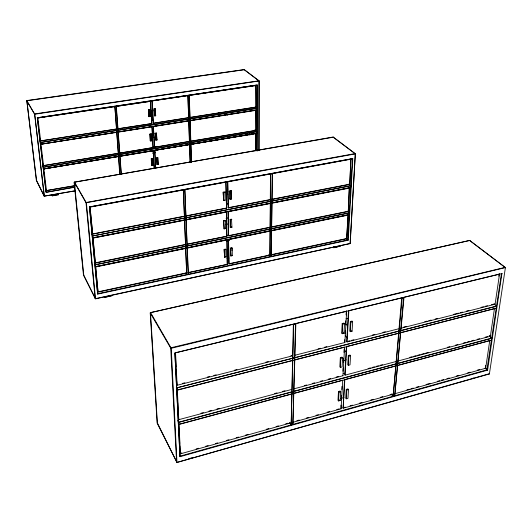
<?xml version="1.0" encoding="UTF-8"?>
<svg xmlns="http://www.w3.org/2000/svg" width="532" height="532" viewBox="0 0 532 532"><rect width="100%" height="100%" fill="white"/><g stroke="black" fill="none" stroke-linecap="round" stroke-linejoin="round"><path stroke-width="0.8" d="M255.792 150.662L255.819 133.472L154.652 150.403L155.63 168.205M255.992 130.493L255.859 110.191L255.992 130.493L154.606 147.344L153.342 126.443L154.606 147.344M255.899 85.433L256.025 107.185L255.899 85.433L151.953 100.94L153.296 123.358L188.355 117.838M255.958 150.809L255.819 133.472M256.85 150.676L257.282 84.974L37.306 117.772L46.084 192.298L74.713 187.271M257.129 151.095L257.282 84.974L37.306 117.772L46.084 192.298L75.105 186.905M258.911 149.964L259.137 81.064L244.228 69.559L26.813 100.561L36.356 180.488L44.163 196.162L75.511 190.815M259.024 150.689L259.051 80.797L34.613 113.928L44.163 196.162L75.537 190.709M270.475 174.057L269.91 256.69L270.741 173.765L270.475 174.057L272.351 173.711L271.2 256.411L272.351 173.711M293.345 324.587L291.177 424.902L293.697 324.201L293.345 324.587L295.845 323.975L295.506 323.762L292.873 424.423L295.845 323.975M333.996 246.349L333.81 247.746L340.267 246.143L333.81 247.746M346.452 238.835L348.241 240.191L352.783 158.589L89.456 206.928L97.642 294.116L348.241 240.191L346.545 238.549L348.074 215.134L346.778 238.768L271.273 254.968M348.274 211.51L349.311 187.896L348.274 211.51L271.786 227.111M349.757 184.438L350.894 158.995L349.757 184.438L228.261 207.946L227.689 181.612L228.261 207.946M338.478 391.479L337.993 400.303L338.518 400.962L340.201 400.496L340.699 391.672L340.167 391.02L338.478 391.479L339.004 392.131L338.518 400.962M340.34 357.564L339.835 366.774L340.367 367.413L342.089 366.96L342.608 357.75L342.063 357.112L340.34 357.564L340.879 358.196L340.367 367.413M342.209 323.496L341.684 333.105L342.229 333.724L343.985 333.278L344.523 323.669L343.971 323.057L342.209 323.496L342.761 324.108L342.229 333.724M352.39 159.008L347.669 239.965L98.114 293.631L97.642 294.116L89.456 206.928L352.783 158.589L352.157 158.815M340.946 405.131L341.072 408.802L293.119 422.248M341.271 399.399L341.504 395.309M341.83 389.577L342.016 386.305M342.874 371.243L343.06 367.958M343.386 362.226L343.619 358.122M343.945 352.384L344.138 349.105M344.669 339.669L344.862 342.508L295.094 355.196M345.002 333.903L345.188 330.611M345.514 324.846L345.747 320.723M346.079 314.964L346.266 311.666M350.202 243.45L355.31 153.795L333.198 137.01L74.081 182.29L83.484 275.184L95.487 298.858L350.202 243.45L349.956 243.716M341.072 408.802L342.708 380.141L293.757 393.328M294.11 388.799L342.96 375.725L344.603 347.024M344.862 342.508L346.651 311.2L346.312 310.841M392.516 394.378L343.153 408.224L344.51 379.183M346.392 346.911L344.769 374.767L345.088 375.153L395.655 361.62M347.03 341.956L346.698 341.584L348.52 310.309L348.859 310.668L347.03 341.956L398.528 328.829M343.153 408.224L344.829 379.569L395.269 365.983M345.088 375.153L346.764 346.465L346.438 346.093M346.279 389.344L345.753 398.155L346.285 398.814L347.955 398.348L348.493 389.537L347.961 388.885L346.279 389.344L346.817 389.996L346.285 398.814M348.307 355.489L347.755 364.686L348.3 365.318L350.003 364.872L350.568 355.675L350.023 355.043L348.307 355.489L348.852 356.121L348.3 365.318M350.335 321.488L349.763 331.077L350.322 331.689L352.064 331.25L352.649 321.661L352.091 321.055L350.335 321.488L350.901 322.093L350.322 331.689M401.673 298.259L393.148 396.227L402.179 298.352L402.019 297.893L401.673 298.259L403.974 297.701L403.682 297.488L394.717 395.788L403.974 297.701M485.403 367.093L485.643 365.464M498.75 276.208L499.109 273.767L499.521 274.08L495.086 304.218L400.942 328.217M489.36 340.187L489.746 340.533L485.663 368.264L394.904 393.713M398.062 360.975L490.371 336.264L494.447 308.567L494.048 308.234M501.357 274.04L501.935 273.561L501.357 274.04L486.886 369.866L180.548 456.01L179.969 456.709L174.888 352.982L501.935 273.561L487.591 370.139L179.969 456.709L174.888 352.982L175.54 352.902L175.181 353.301M256.73 109.971L40.871 144.185L40.645 142.25L39.461 140.122M256.683 133.226L43.77 168.85L42.793 165.545M51.937 194.519L52.322 195.856L52.209 194.572M52.322 195.856L58.447 194.772L58.34 193.488M177.768 420.779L179.018 422.355L491.774 338.319L489.38 335.892M491.488 340.227L179.018 424.456L178.639 424.27L179.118 424.396L179.018 422.355L178.12 420.4M496.23 308.267L177.349 390.175L176.97 389.983L177.455 390.102L177.356 387.961L176.418 386.019M496.609 306.046L176.863 387.841L496.522 306.286L494.062 303.945M505.314 267.815L505.147 267.377L171.098 347.748L170.732 348.154L176.591 462.275L177.063 462.401L489.393 373.956L505.4 267.589L469.636 240.451L150.47 312.683L157.379 422.893L176.963 462.441L171.231 348.267L150.556 312.57L150.217 312.949L170.732 348.154L171.231 348.267L505.4 267.589L469.636 240.451L150.556 312.57L150.217 312.949L157.14 423.186L176.963 462.441L489.48 373.697L489.161 374.029M92.907 237.977L350.807 187.497L92.595 237.784L93.053 238.09L95.388 263.087L185.522 244.707M95.607 266.811L95.295 266.638L349.311 214.509L349.058 214.782M244.155 69.699L259.257 80.964L34.686 114.22L26.6 100.801L244.434 69.725M104.771 297.454L112.405 295.579L104.478 297.295L104.824 297.375M347.549 211.264L349.398 212.886L349.192 214.662L95.614 266.692L98.101 292.115L186.16 273.229M348.786 184.092L350.901 185.828L350.555 187.776M186.732 274.579L183.38 189.804L186.732 274.579L185.788 273.215M188.188 274.18L184.823 189.545L188.361 274M157.379 422.893L157.492 423.352M119.707 173.891L114.865 106.34L119.986 173.931M190.044 162.393L187.902 95.441L190.29 161.608M333.072 137.15L355.31 153.795L350.089 243.609L95.188 298.691L86.018 202.765L74.307 182.13L333.424 137.196M178.539 422.228L491.861 338.073M58.447 194.772L58.52 193.355M256.889 131.603L43.338 167.208L256.889 131.603L255.094 130.021M185.109 189.738L183.114 190.104M83.697 275.004L95.487 298.858L86.384 202.832L74.34 181.991L83.777 275.35M256.936 108.302L40.432 142.496L256.936 108.302L255.473 107.098M58.653 194.546L52.069 195.716M189.119 95.547L191.42 162.24M36.542 180.361L44.415 196.315L34.686 114.22L26.813 100.561L36.608 180.641M116.142 106.44L121.196 174.556M188.887 458.664L193.621 457.327M471.445 378.658L473.68 378.026M290.725 422.92L180.434 453.849L180.208 453.397L181.804 452.951M196.182 448.922L198.576 448.25M205.764 446.235L208.165 445.563M215.354 443.548L217.748 442.877M226.532 440.416L228.933 439.745M236.122 437.73L238.516 437.058M245.704 435.043L248.098 434.371M266.472 429.224L268.866 428.553M276.061 426.538L278.455 425.866M285.644 423.851L288.038 423.179M296.829 420.719L299.223 420.047M306.412 418.032L308.806 417.361M315.995 415.346L318.395 414.674M327.18 412.214L329.574 411.542M336.763 409.527L339.163 408.855M342.841 407.825L345.241 407.153M350.043 405.81L352.443 405.131M359.645 403.116L362.046 402.445M370.851 399.978L373.251 399.306M380.453 397.284L382.854 396.613M390.056 394.591L392.456 393.919M406.86 389.883L409.261 389.211M410.864 388.766L413.264 388.094M416.463 387.196L418.864 386.525M426.066 384.503L430.069 383.379M437.271 381.364L439.671 380.693M441.274 380.24L443.675 379.569M446.873 378.671L449.274 377.999M456.476 375.984L458.877 375.313M467.681 372.846L470.082 372.167M477.284 370.152L479.684 369.481M340.926 398.402L344.031 397.544M339.004 392.131L340.699 391.672M346.817 389.996L348.493 389.537M179.803 424.024L291.35 393.973M397.67 365.331L489.746 340.533M200.956 413.238L203.357 412.599M208.963 411.096L211.364 410.458M216.97 408.955L219.37 408.317M274.598 393.54L276.999 392.895M282.605 391.399L285.006 390.754M304.218 385.62L306.618 384.975M312.224 383.479L314.625 382.834M320.231 381.338L322.631 380.693M328.231 379.196L330.631 378.551M336.237 377.055L338.638 376.41M368.031 368.55L370.438 367.905M372.048 367.472L374.448 366.827M376.058 366.402L378.465 365.757M380.067 365.324L382.475 364.686M409.753 357.384L412.16 356.739M413.763 356.314L416.17 355.669M417.773 355.243L420.18 354.598M421.79 354.166L424.197 353.521M425.799 353.095L428.207 352.45M447.459 347.296L449.866 346.658M455.485 345.155L457.892 344.51M463.505 343.007L465.912 342.362M467.522 341.936L469.922 341.291M471.532 340.859L473.939 340.214M477.144 339.356L479.551 338.718M485.171 337.215L487.578 336.57M178.26 413.457L178.779 419.675L291.702 389.444M343.147 373.67L344.709 373.251M343.107 360.716L346.266 359.891M340.879 358.196L342.608 357.75M348.852 356.121L350.568 355.675M177.096 389.517L177.336 389.949L292.334 360.437M294.741 359.818L343.798 347.23M346.764 346.465L398.933 333.079M400.543 332.666L494.447 308.567M182.483 383.412L184.89 382.801M207.354 377.082L209.761 376.47M213.771 375.446L216.178 374.834M234.632 370.132L237.033 369.521M265.914 362.166L268.321 361.554M290.785 355.828L292.387 355.423M318.056 348.879L320.464 348.267M324.473 347.25L326.881 346.631M346.698 341.584L349.916 340.766M351.526 340.36L353.94 339.742M372.433 335.034L374.847 334.415M382.894 332.367L385.308 331.755M403.801 327.04L406.215 326.429M424.716 321.714L427.13 321.102M428.739 320.69L431.146 320.078M435.169 319.054L437.583 318.435M453.67 314.339L458.498 313.109M460.1 312.703L462.514 312.085M466.537 311.06L468.951 310.449M481.014 307.376L483.428 306.758M485.038 306.352L487.452 305.734M491.468 304.71L493.882 304.098M176.671 380.786L177.109 385.274L292.686 355.808M342.761 324.108L344.523 323.669M350.901 322.093L352.649 321.661M346.033 318.874L348.38 318.302M175.287 352.344L175.533 352.756L346.651 311.2M348.859 310.668L401.228 297.947M402.837 297.561L499.521 274.08M94.244 262.442L95.487 264.983L97.968 291.849L186.539 272.856M188.162 272.51L227.357 264.391L187.776 272.876M269.651 255.313L229.059 264.025L228.521 239.413L228.866 263.779L269.445 255.081M271.067 254.735L346.545 238.549M224.59 257.288L225.96 256.996L225.841 249.488L225.521 249.089L224.145 249.375L224.59 257.288L224.145 249.375M230.921 255.945L232.285 255.659L232.191 248.158L231.866 247.766L230.496 248.052L230.921 255.945L230.496 248.052M227.071 258.286L228.74 257.887M227.257 258.525L228.827 258.193M224.464 249.774L225.841 249.488M230.822 248.444L232.191 248.158M226.805 240.903L229.179 240.411M226.991 241.129L229.372 240.644M91.896 234.26L92.787 236.068L95.255 262.835L185.342 244.467M186.965 244.135L226.931 236.261L187.144 244.374M270.156 227.443L228.66 235.909L228.122 211.503L228.467 235.676L269.95 227.217M271.573 226.885L348.034 211.304M95.753 266.951L185.675 248.484M187.291 248.151L226.991 239.999L227.357 264.391M228.713 239.646L270.123 231.141M271.746 230.808L348.074 215.134M226.592 235.423L228.221 235.091M230.223 227.171L231.606 226.891L231.932 227.27L230.549 227.55L230.223 227.171L230.117 219.417L231.513 219.144L231.932 227.27M224.112 228.846L225.508 228.56L225.382 220.8L225.056 220.421L223.659 220.694L224.112 228.846L223.659 220.694M226.034 224.378L228.361 223.912M226.067 218.313L228.501 217.834M223.985 221.073L225.382 220.8M230.117 219.417L230.449 219.796L231.839 219.517M92.688 234.173L90.021 206.888L92.688 234.173L184.079 216.497M185.708 216.178L226.506 208.285L225.907 181.937L226.506 208.285M350.674 185.648L92.428 236.002L350.901 185.828M93.053 238.09L184.232 220.321M185.861 220.002L226.566 212.069L226.931 236.261M228.314 211.729L349.557 188.095M92.548 233.927L183.899 216.265M185.528 215.945L226.306 208.065M228.062 207.726L349.511 184.238M229.844 198.935L231.254 198.669L231.586 199.035L230.176 199.3L229.844 198.935L229.738 190.928L231.154 190.662L231.586 199.035M223.64 200.551L225.056 200.278L224.93 192.258L224.597 191.892L223.174 192.158L223.64 200.551L223.174 192.158M227.989 191.633L225.601 192.079L227.829 194.513M223.5 192.524L224.93 192.258M229.738 190.928L230.077 191.294L231.493 191.028M90.161 207.121L226.107 182.15M227.889 181.824L351.14 159.188M75.045 185.582L46.424 190.589L75.145 185.754M154.087 168.006L155.776 167.746M151.607 165.246L152.977 165.319L151.607 165.246L151.241 158.769L152.398 158.569L152.977 165.319M156.933 164.328L158.297 164.395L156.933 164.328L156.588 157.858L157.738 157.658L158.297 164.395M151.241 158.769L152.611 158.835M156.588 157.858L157.957 157.924M153.183 151.673L154.819 151.401M152.797 153.076L155.138 152.677M152.923 153.229L155.264 152.837M152.338 147.291L156.953 146.526M119.627 153.156L153.156 147.583L43.491 165.632L117.991 153.429M154.48 147.191L255.826 130.347M46.51 190.769L43.877 168.943L153.203 150.649L154.32 168.617M153.336 150.802L43.877 168.943M154.652 150.403L255.985 133.618M152.883 151.314L155.344 150.902M152.578 137.602L155.67 137.103M150.217 140.767L151.607 140.827L150.217 140.767L149.838 134.104L151.015 133.918L151.607 140.827M155.617 139.883L157 139.949L155.617 139.883L155.258 133.233L156.428 133.04L157 139.949M151.667 133.805L154.127 133.406M149.838 134.104L151.228 134.17M155.258 133.233L156.647 133.293M116.568 128.97L40.592 140.927L151.826 123.59L150.589 101.306L37.892 117.958L40.678 141.086M118.197 128.711L151.826 123.59M153.169 123.211L188.215 117.698M189.844 117.439L255.865 107.052M189.99 117.585L256.025 107.185M223.34 115.444L224.916 115.191M153.156 147.583L152.006 126.829L40.977 144.258L43.584 165.804M153.475 126.596L256.025 110.33M218.546 112.737L220.122 112.485M148.84 116.555L150.243 116.614L148.84 116.555L148.455 109.718L149.645 109.539L150.243 116.614M154.32 115.71L155.716 115.77L154.32 115.71L153.948 108.88L155.138 108.701L155.716 115.77M148.455 109.718L149.864 109.778M153.948 108.88L155.357 108.94M153.735 121.19L152.179 119.454L151.72 111.062L153.322 110.816M150.589 101.306L37.892 117.958M151.953 100.94L256.065 85.559M469.41 240.584L469.882 240.657M270.017 256.59L268.574 255.28M186.812 274.479L185.515 273.042M393.341 396.16L391.226 394.192M291.33 424.849L289.455 422.714M180.182 455.844L180.548 456.01M46.224 191.773L45.353 189.711M43.77 168.85L256.763 133.106L256.69 131.444L254.895 129.868M40.871 144.185L256.816 109.838L256.737 108.142M349.398 212.886L347.941 211.63M494.687 303.892L495.086 304.218M489.985 335.925L490.371 336.264M489.141 335.705L491.774 338.319M227.284 114.812L227.643 115.138M485.284 367.911L487.591 370.139L485.071 368.177M210.725 117.439L211.071 117.772M151.72 111.062L152.757 112.199M345.361 323.389L347.516 325.757M351.506 330.638L352.064 331.25M224.723 199.912L225.056 200.278M343.433 332.666L343.985 333.278M226.306 202.506L228.521 204.98M345.228 335.732L347.369 338.133M268.268 254.828L269.91 256.69M391.505 394.365L393.148 396.227M152.006 126.829L153.023 147.43M226.566 212.069L226.738 236.028M344.39 349.943L346.505 352.37M225.182 228.181L225.508 228.56M342.641 375.339L342.96 375.725M226.991 239.999L227.171 264.145M231.959 255.26L232.285 255.659M225.641 256.597L225.96 256.996M339.675 399.838L340.201 400.496M289.774 422.88L291.177 424.902M496.363 305.847L496.522 306.286M116.309 106.334L121.363 174.43M150.456 101.166L151.693 123.444M153.203 150.649L154.194 168.451M149.645 109.539L150.031 116.375M151.015 133.918L151.387 140.574M152.398 158.569L152.764 165.046M148.674 109.958L149.06 116.801M150.057 134.357L150.436 141.02M151.454 159.035L151.826 165.519M154.174 109.12L154.539 115.956M155.477 133.485L155.836 140.135M156.8 158.124L157.153 164.594M152.085 101.08L153.296 123.358M154.785 150.563L155.756 168.365M155.138 108.701L155.497 115.524M156.428 133.04L156.78 139.69M157.738 157.658L158.084 164.129M175.327 353.155L175.487 356.407M175.607 358.841L175.999 366.967M176.119 369.408L176.551 378.345M177.176 391.173L177.582 399.426M177.741 402.724L178.1 410.159M178.805 424.622L179.164 432.024M179.324 435.309L179.73 443.528M179.849 445.996L180.208 453.397M175.533 352.756L177.109 385.274M177.336 389.949L178.779 419.675M178.998 424.237L180.434 453.849M189.266 95.447L191.553 162.127M231.154 190.662L231.254 198.669M231.866 247.766L231.905 250.765M230.077 191.294L230.176 199.3M230.449 219.796L230.549 227.55M249.887 133.485L249.887 135.135M86.29 202.459L86.018 202.765L355.19 153.934L355.077 153.602L86.29 202.459M95.401 264.61L95.135 264.909L349.285 213.046L349.172 212.714L95.401 264.61"/></g></svg>
